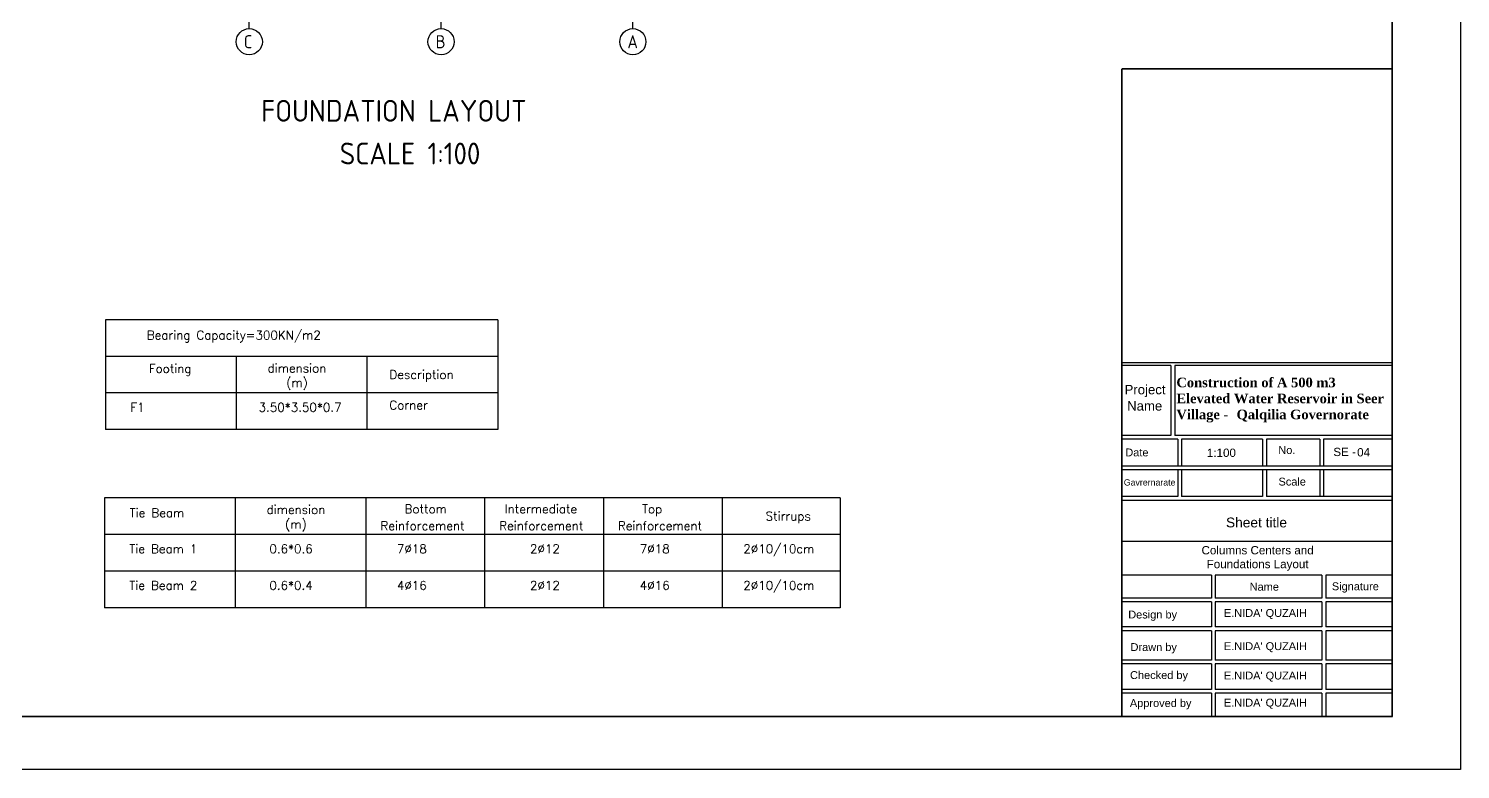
# Model space of a CAD drawing. Extents: x 166525 to 167198, y 178739 to 179747.
# Drawn here: x 167073.59 to 167106.44, y 179396.72 to 179413.7 of the extents above; entities that cross this region are included whole.
import ezdxf

# ---------------------------------------------------------------- set-up
doc = ezdxf.new("R2010")
doc.units = 0
doc.header["$MEASUREMENT"] = 0
doc.linetypes.add('ACAD_ISO10W100', pattern=[18, 12, -3, 0, -3])
doc.linetypes.add('AUSGEZOGEN', pattern=[0])
doc.layers.get('0').update_dxf_attribs({"linetype": 'CONTINUOUS'})
for name, color, linetype in [('axis', 8, 'ACAD_ISO10W100'), ('COVER', 7, 'CONTINUOUS'), ('EBENE0', 7, 'AUSGEZOGEN'), ('HATSH', 252, 'CONTINUOUS'), ('MHATCH', 8, 'CONTINUOUS'), ('outdim', 42, 'CONTINUOUS'), ('TXT', 6, 'CONTINUOUS')]:
    doc.layers.add(name, color=color, linetype=linetype)
doc.layers.add('Frame-PW - KA_FRAME', color=7, linetype='CONTINUOUS', lineweight=80)
doc.styles.add('ISO8', font='iso8')
doc.styles.add('ROMAND10', font='ROMAND.shx', dxfattribs={"height": 0.2})

msp = doc.modelspace()

# ---------------------------------------------------------------- linework, layer by layer
for p, q in [((167104.87028, 179406.04136), (167098.67153, 179406.04136)), ((167099.79618, 179405.97679), (167098.67153, 179405.97679)), ((167099.79618, 179405.97679), (167099.79618, 179404.37429)), ((167104.87028, 179405.97679), (167099.88363, 179405.97679)), ((167099.88363, 179405.97679), (167099.88363, 179404.37429)), ((167099.79618, 179404.37429), (167098.67153, 179404.37429)), ((167099.95548, 179404.28685), (167098.67153, 179404.28685)), ((167104.87028, 179404.37429), (167099.88363, 179404.37429)), ((167099.95548, 179404.28685), (167099.95548, 179403.67474)), ((167101.90002, 179404.28685), (167100.04292, 179404.28685)), ((167100.04292, 179404.28685), (167100.04292, 179403.67474)), ((167101.90002, 179404.28685), (167101.90002, 179403.67474)), ((167101.98746, 179404.28685), (167101.98746, 179403.67474)), ((167103.21113, 179404.28685), (167101.98746, 179404.28685)), ((167103.21113, 179404.28685), (167103.21113, 179403.67474)), ((167104.87028, 179404.28685), (167103.29858, 179404.28685)), ((167103.29858, 179404.28685), (167103.29858, 179403.67474)), ((167104.87028, 179403.67474), (167098.67153, 179403.67474)), ((167099.95548, 179403.67474), (167098.67153, 179403.67474)), ((167104.87028, 179403.58729), (167098.67153, 179403.58729)), ((167099.95548, 179403.58729), (167098.67153, 179403.58729)), ((167099.95548, 179403.58729), (167099.95548, 179402.97518)), ((167101.90002, 179403.67474), (167100.04292, 179403.67474)), ((167101.90002, 179403.58729), (167100.04292, 179403.58729)), ((167100.04292, 179403.58729), (167100.04292, 179402.97518)), ((167101.90002, 179403.58729), (167101.90002, 179402.97518)), ((167103.21113, 179403.67474), (167101.98746, 179403.67474)), ((167103.21113, 179403.58729), (167101.98746, 179403.58729)), ((167101.98746, 179403.58729), (167101.98746, 179402.97518)), ((167103.21113, 179403.58729), (167103.21113, 179402.97518)), ((167103.29858, 179403.58729), (167103.29858, 179402.97518)), ((167099.95548, 179402.97518), (167098.67153, 179402.97518)), ((167104.87028, 179402.88774), (167098.67153, 179402.88774)), ((167101.90002, 179402.97518), (167100.04292, 179402.97518)), ((167104.87028, 179402.97518), (167101.98746, 179402.97518)), ((167104.87028, 179401.94112), (167098.67153, 179401.94112)), ((167100.72503, 179401.17003), (167098.67153, 179401.17003)), ((167100.72503, 179401.17003), (167100.72503, 179400.64536)), ((167103.26092, 179401.17003), (167100.81248, 179401.17003)), ((167100.81248, 179401.17003), (167100.81248, 179400.64536)), ((167103.26092, 179401.17003), (167103.26092, 179400.64536)), ((167104.87028, 179401.17003), (167103.34837, 179401.17003)), ((167103.34837, 179401.17003), (167103.34837, 179400.64536)), ((167100.72503, 179400.64536), (167098.67153, 179400.64536)), ((167100.72503, 179400.55792), (167098.67153, 179400.55792)), ((167100.72503, 179400.55792), (167100.72503, 179399.9864)), ((167103.26092, 179400.64536), (167100.81248, 179400.64536)), ((167103.26092, 179400.55792), (167100.81248, 179400.55792)), ((167100.81248, 179400.55792), (167100.81248, 179399.9864)), ((167103.26092, 179400.55792), (167103.26092, 179399.9864)), ((167104.87028, 179400.64536), (167103.34837, 179400.64536)), ((167104.87028, 179400.55792), (167103.34837, 179400.55792)), ((167103.34837, 179400.55792), (167103.34837, 179399.9864)), ((167100.72503, 179399.9864), (167098.67153, 179399.9864)), ((167100.72503, 179399.89895), (167098.67153, 179399.89895)), ((167100.72503, 179399.89895), (167100.72503, 179399.22512)), ((167103.26092, 179399.9864), (167100.81248, 179399.9864)), ((167103.26092, 179399.89895), (167100.81248, 179399.89895)), ((167100.81248, 179399.89895), (167100.81248, 179399.22512)), ((167103.26092, 179399.89895), (167103.26092, 179399.22512)), ((167104.87028, 179399.9864), (167103.34837, 179399.9864)), ((167104.87028, 179399.89895), (167103.34837, 179399.89895)), ((167103.34837, 179399.89895), (167103.34837, 179399.22512)), ((167100.72503, 179399.22512), (167098.67153, 179399.22512)), ((167103.26092, 179399.22512), (167100.81248, 179399.22512)), ((167104.87028, 179399.22512), (167103.34837, 179399.22512)), ((167100.72503, 179399.13767), (167098.67153, 179399.13767)), ((167100.72503, 179399.13767), (167100.72503, 179398.55128)), ((167103.26092, 179399.13767), (167100.81248, 179399.13767)), ((167100.81248, 179399.13767), (167100.81248, 179398.55128)), ((167103.26092, 179399.13767), (167103.26092, 179398.55128)), ((167104.87028, 179399.13767), (167103.34837, 179399.13767)), ((167103.34837, 179399.13767), (167103.34837, 179398.55128)), ((167100.72503, 179398.55128), (167098.67153, 179398.55128)), ((167103.26092, 179398.55128), (167100.81248, 179398.55128)), ((167104.87028, 179398.55128), (167103.34837, 179398.55128)), ((167100.72503, 179398.46384), (167098.67153, 179398.46384)), ((167100.72503, 179398.46384), (167100.72503, 179397.93048)), ((167100.81248, 179398.46384), (167100.81248, 179397.93048)), ((167103.26092, 179398.46384), (167100.81248, 179398.46384)), ((167103.26092, 179398.46384), (167103.26092, 179397.93048)), ((167103.34837, 179398.46384), (167103.34837, 179397.93048)), ((167104.87028, 179398.46384), (167103.34837, 179398.46384))]:
    msp.add_line(p, q)
at = {"layer": 'axis', "ltscale": 0.05}
for p, q in [((167078.65232, 179413.7035), (167078.65232, 179429.54426)), ((167083.05232, 179413.7035), (167083.05232, 179429.54426)), ((167087.45232, 179413.7035), (167087.45232, 179429.54426))]:
    msp.add_line(p, q, dxfattribs=at)
at = {"layer": 'COVER', "flags": 128}
msp.add_lwpolyline([(167046.51653, 179439.04173), (167106.43778, 179439.04173), (167106.43778, 179396.71923), (167046.51653, 179396.71923)], close=True, dxfattribs=at)
at = {"layer": 'Frame-PW - KA_FRAME'}
for points, const_width in [([(167104.87028, 179412.78339), (167098.67153, 179412.78339)], 0.04), ([(167098.67153, 179397.93048), (167098.67153, 179412.78339)], 0.03562)]:
    msp.add_lwpolyline(points, dxfattribs=dict(at, const_width=const_width))
at = {"layer": 'HATSH'}
for centre in [(167078.65232, 179413.4035), (167083.05232, 179413.4035), (167087.45232, 179413.4035)]:
    msp.add_circle(centre, 0.3, dxfattribs=at)
at = {"layer": 'MHATCH', "const_width": 0.03562, "flags": 128}
msp.add_lwpolyline([(167048.08403, 179437.83048), (167104.87028, 179437.83048), (167104.87028, 179397.93048), (167048.08403, 179397.93048)], close=True, dxfattribs=at)
at = {"layer": 'MHATCH'}
msp.add_lwpolyline([(167048.44028, 179437.83048), (167104.87028, 179437.83048), (167104.87028, 179397.93048)], dxfattribs=at)
at = {"layer": 'outdim'}
for p, q in [((167084.35225, 179407.02884), (167075.35225, 179407.02884)), ((167075.35225, 179407.02884), (167075.35225, 179404.51028)), ((167084.35225, 179407.02884), (167084.35225, 179404.51028)), ((167084.35225, 179406.18884), (167075.35225, 179406.18884)), ((167078.35225, 179406.18884), (167078.35225, 179404.51028)), ((167081.35225, 179406.18884), (167081.35225, 179404.51028)), ((167084.35225, 179405.35028), (167075.35225, 179405.35028)), ((167084.35225, 179404.51028), (167075.35225, 179404.51028)), ((167092.21091, 179402.94432), (167075.32762, 179402.94432)), ((167075.32762, 179402.94432), (167075.32762, 179400.42649)), ((167078.32762, 179402.94432), (167078.32762, 179400.42649)), ((167081.32762, 179402.94432), (167081.32762, 179400.42649)), ((167084.05149, 179402.94432), (167084.05149, 179400.42649)), ((167086.77536, 179402.94432), (167086.77536, 179400.42649)), ((167089.49923, 179402.94432), (167089.49923, 179400.42649)), ((167092.21091, 179402.94432), (167092.21091, 179400.42649)), ((167092.21091, 179402.10577), (167075.32762, 179402.10577)), ((167092.21091, 179401.26721), (167075.32762, 179401.26721)), ((167092.21091, 179400.42649), (167075.32762, 179400.42649)), ((167092.21091, 179400.42649), (167075.32762, 179400.42649))]:
    msp.add_line(p, q, dxfattribs=at)

# ---------------------------------------------------------------- texts
at = {"color": 7, "insert": (167099.92295, 179405.7006), "char_height": 0.2, "width": 4.930876, "attachment_point": 1}
msp.add_mtext('{\\fTimes New Roman|b1|i0|c0|p18;\\H1.1x;\\C256;Construction of A 500 m3 Elevated Water Reservoir in Seer Village - \\H1.2845x; \\H0.77854x;Qalqilia Governorate\\H1.1896x; }', dxfattribs=at)
at = {"layer": 'EBENE0', "color": 3, "style": 'ISO8'}
for s, height, p in [('C', 0.3, (167078.52699, 179413.25385)), ('B', 0.3, (167082.92699, 179413.25385)), ('A', 0.3, (167087.32699, 179413.25385)), ('FOUNDATION LAYOUT', 0.5, (167078.92513, 179411.56961)), ('SCALE 1:100', 0.5, (167080.7295, 179410.59014))]:
    msp.add_text(s, height=height, dxfattribs=at).set_placement(p)
at = {"layer": 'outdim', "char_height": 0.2, "style": 'ROMAND10'}
for s, insert, width, attachment_point in [('Bearing Capacity=300KN/m2', (167076.29977, 179406.77702), 5.225223, 1), ('Footing', (167076.8375, 179406.00969), 0.7386111, 2), ('dimension (m)', (167079.74745, 179406.01892), 0.7386111, 2), ('Description', (167081.86604, 179405.87158), 0.5137929, 1), ('F1', (167075.92472, 179405.12068), 0.5137929, 1), ('3.50*3.50*0.7', (167078.86604, 179405.12068), 0.5137929, 1), ('Corner', (167081.86604, 179405.17149), 0.5137929, 1), ('Bottom', (167082.21587, 179402.78977), 0.5137929, 1), ('Intermediate ', (167084.51167, 179402.78977), 0.5137929, 1), ('Top', (167087.66361, 179402.78977), 0.5137929, 1), ('Tie Beam', (167076.53371, 179402.7007), 1.7428863, 2), ('dimension (m)', (167079.72282, 179402.77441), 0.7386111, 2), ('Stirrups ', (167090.49858, 179402.62707), 0.5137929, 1), ('Reinforcement', (167081.66228, 179402.40548), 0.5137929, 1), ('Reinforcement', (167084.38685, 179402.40548), 0.5137929, 1), ('Reinforcement', (167087.11002, 179402.40548), 0.5137929, 1), ('Tie Beam 1', (167075.90008, 179401.87617), 2.3441656, 1), ('0.6*0.6', (167079.11296, 179401.87617), 0.5137929, 1), ('7%%C18', (167082.03908, 179401.87617), 0.5137929, 1), ('2%%C12', (167085.09266, 179401.87617), 0.5137929, 1), ('7%%C18', (167087.61164, 179401.87617), 0.5137929, 1), ('2%%C10/10cm', (167089.98736, 179401.87617), 0.5137929, 1), ('Tie Beam 2', (167075.90008, 179401.03761), 2.3441656, 1), ('0.6*0.4', (167079.11296, 179401.03761), 0.5137929, 1), ('4%%C16', (167082.03908, 179401.03761), 0.5137929, 1), ('2%%C12', (167085.09266, 179401.03761), 0.5137929, 1), ('4%%C16', (167087.61164, 179401.03761), 0.5137929, 1), ('2%%C10/10cm', (167089.98736, 179401.03761), 0.5137929, 1)]:
    msp.add_mtext(s, dxfattribs=dict(at, insert=insert, width=width, attachment_point=attachment_point))
at = {"layer": 'TXT', "color": 7}
for s, insert, char_height, width, attachment_point in [('{\\fArial|b0|i0|c0|p34;Project }', (167099.67339, 179405.53497), 0.2162446, 0.9779129, 3), ('{\\fArial|b0|i0|c0|p34;Name}', (167099.59816, 179405.16211), 0.2162446, 0.8023905, 3), ('{\\fArial|b0|i0|c0|p34;No.}', (167102.65325, 179404.13019), 0.1802039, 2.4656722, 3), ('{\\fArial|b0|i0|c0|p34;Date}', (167099.28237, 179404.0764), 0.1802039, 2.4656722, 3), ('{\\fArial|b0|i0|c0|p34;1:100}', (167101.28814, 179404.07398), 0.1904466, 2.6058199, 3), ('\\A1;{\\fArial|b0|i0|c0|p34;SE -}', (167104.04042, 179404.09338), 0.1904466, 2.6058199, 3), ('\\A1;{\\fArial|b0|i0|c0|p34;04}', (167104.36551, 179404.08511), 0.1904466, 2.6058199, 3), ('{\\fArial|b0|i0|c178|p34;Gavrernarate}', (167099.90182, 179403.37121), 0.1441631, 1.9725377, 3), ('{\\fArial|b0|i0|c0|p34;Scale}', (167102.89456, 179403.40723), 0.1802039, 2.4656722, 3), ('{\\fArial|b0|i0|c0|p34;Sheet title}', (167101.06055, 179402.49277), 0.2252548, 3.0820902, 1), ('{\\fArial|b0|i0|c0|p34;Columns Centers and Foundations Layout}', (167101.78599, 179401.83931), 0.1904466, 2.9052944, 2), ('{\\fArial|b0|i0|c0|p34;Name}', (167102.27571, 179400.99631), 0.1802039, 2.4656722, 3), ('{\\fArial|b0|i0|c0|p34;Signature}', (167104.56733, 179401.00629), 0.1802039, 2.4656722, 3), ('{\\fArial|b0|i0|c0|p34;Design by}', (167099.93736, 179400.35906), 0.1802039, 1.1130295, 3), ("{\\fArial|b0|i0|c0|p34;E.NIDA' QUZAIH}", (167102.92034, 179400.39534), 0.1802039, 2.1409455, 3), ('{\\fArial|b0|i0|c0|p34;Drawn by}', (167099.93376, 179399.61276), 0.1802039, 1.1094247, 3), ("{\\fArial|b0|i0|c0|p34;E.NIDA' QUZAIH}", (167102.92034, 179399.63406), 0.1802039, 2.1409455, 3), ('{\\fArial|b0|i0|c0|p34;Checked by}', (167100.18886, 179398.97061), 0.1802039, 1.3645265, 3), ("{\\fArial|b0|i0|c0|p34;E.NIDA' QUZAIH}", (167102.92034, 179398.96022), 0.1802039, 2.1409455, 3), ('{\\fArial|b0|i0|c0|p34;Approved by}', (167100.26865, 179398.32912), 0.1802039, 1.4443199, 3), ("{\\fArial|b0|i0|c0|p34;E.NIDA' QUZAIH}", (167102.92034, 179398.33942), 0.1802039, 2.1409455, 3)]:
    msp.add_mtext(s, dxfattribs=dict(at, insert=insert, char_height=char_height, width=width, attachment_point=attachment_point))

doc.saveas('drawing.dxf')
